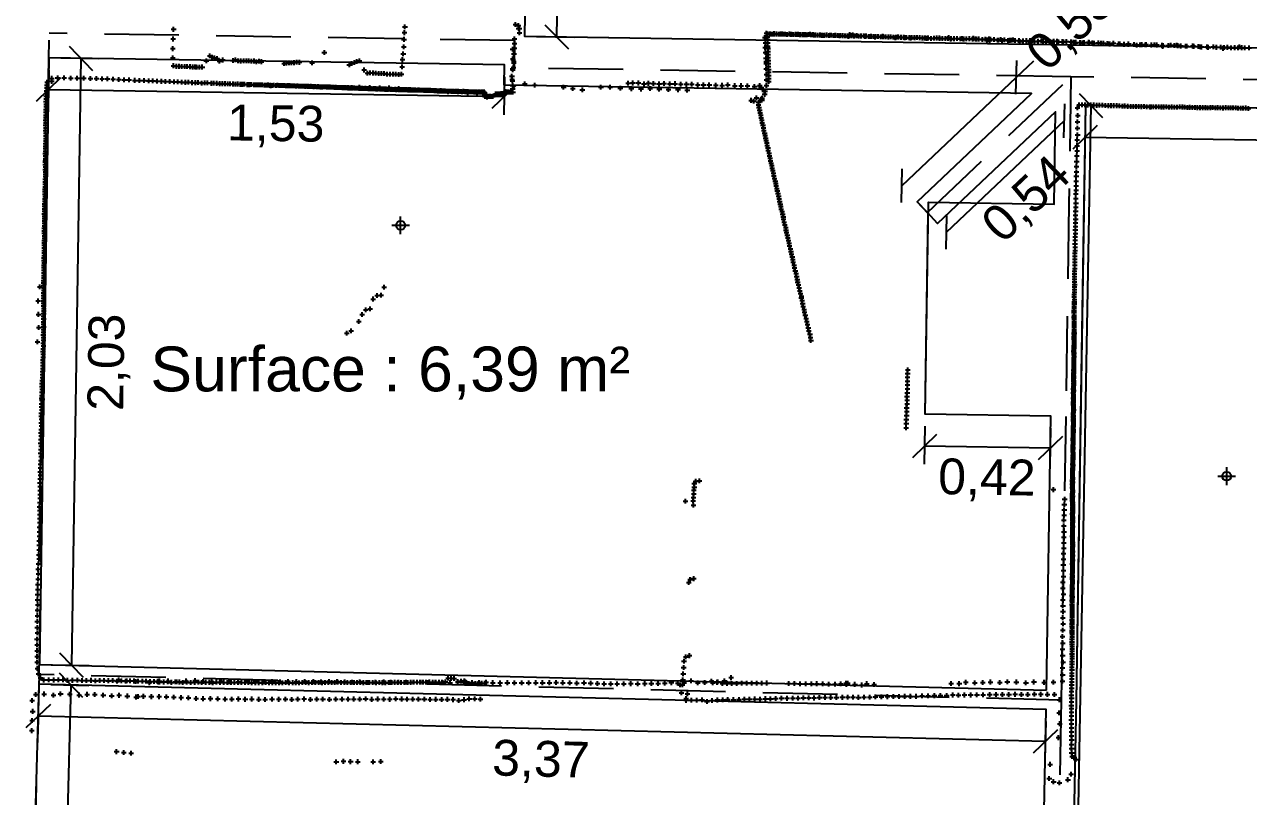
# Model space of a CAD drawing. Header units: metres. Extents: x 0.2 to 14.4, y 0 to 14.9.
# Drawn here: x 2.309 to 6.409, y 9.287 to 11.874 of the extents above; entities that cross this region are included whole.
import ezdxf
from ezdxf.enums import TextEntityAlignment as Align

# ---------------------------------------------------------------- set-up
doc = ezdxf.new("R2010")
doc.units = ezdxf.units.M
doc.header["$PDMODE"] = 2
doc.header["$PDSIZE"] = 0.008
doc.linetypes.add('DASHED', pattern=[0.375, 0.25, -0.125])
for name, color, linetype in [('A-ANNO-DIMS', 30, 'CONTINUOUS'), ('A-AREA-IDEN', 7, 'CONTINUOUS'), ('A-AREA-ONE-POLYLINE', 84, 'CONTINUOUS'), ('A-WALL-CNTR', 8, 'DASHED'), ('A-WALL-MERGED', 151, 'CONTINUOUS'), ('V-SURV-ORIG-Scan_00000_271_Salon', 15, 'CONTINUOUS'), ('V-SURV-ORIG-Scan_00000_273_Buand', 127, 'CONTINUOUS'), ('V-SURV-PTS-Scan_00000_271_Salon', 15, 'CONTINUOUS'), ('V-SURV-PTS-Scan_00000_272_Chamb', 177, 'CONTINUOUS'), ('V-SURV-PTS-Scan_00000_273_Buand', 127, 'CONTINUOUS'), ('V-SURV-PTS-Scan_00000_274_Salle', 143, 'CONTINUOUS'), ('V-SURV-PTS-Scan_00000_275_Cuisi', 55, 'CONTINUOUS'), ('V-SURV-PTS-Scan_00000_276_Entre', 55, 'CONTINUOUS')]:
    doc.layers.add(name, color=color, linetype=linetype)
doc.styles.get("Standard").update_dxf_attribs({"font": 'arial.ttf'})

msp = doc.modelspace()

# ---------------------------------------------------------------- linework, layer by layer
at = {"layer": 'A-ANNO-DIMS'}
for p, q in [((4.126119, 14.049188), (4.091544, 11.832971)), ((4.052173, 11.87359), (4.130916, 11.792352)), ((4.02441, 11.834018), (4.151537, 11.832035)), ((2.458467, 11.801725), (2.537207, 11.720484)), ((2.430702, 11.762154), (2.55783, 11.760166)), ((2.497837, 11.761104), (2.466035, 9.727692)), ((5.630056, 11.640945), (5.633136, 11.75404)), ((5.631596, 11.697492), (5.689683, 11.7525)), ((2.429656, 11.695022), (2.348419, 11.616278)), ((2.390084, 11.722784), (2.388103, 11.595657)), ((3.916633, 11.698996), (3.914652, 11.571869)), ((5.248008, 11.33424), (5.631596, 11.697492)), ((3.915587, 11.631862), (2.389038, 11.65565)), ((3.956206, 11.671234), (3.874969, 11.59249)), ((5.79269, 11.60794), (5.789611, 11.494845)), ((5.841573, 11.643595), (5.920116, 11.562163)), ((5.880844, 11.602879), (5.790341, 6.590767)), ((5.862366, 11.563206), (5.860383, 11.436079)), ((5.791151, 11.551393), (5.396385, 11.177556)), ((5.901938, 11.535443), (5.8207, 11.4567)), ((7.388227, 11.472251), (5.861319, 11.496072)), ((5.246468, 11.277692), (5.249548, 11.390788)), ((5.397925, 11.234104), (5.394846, 11.121008)), ((5.364497, 10.500768), (5.283257, 10.422027)), ((5.324926, 10.528532), (5.32294, 10.401405)), ((5.746074, 10.521955), (5.744089, 10.394828)), ((5.745026, 10.45482), (5.323877, 10.461397)), ((5.785645, 10.494191), (5.704406, 10.41545)), ((2.426666, 9.768312), (2.505405, 9.687071)), ((2.398901, 9.728742), (2.526028, 9.726753)), ((2.425709, 9.701904), (2.503459, 9.619716)), ((2.464584, 9.66081), (2.368494, 6.198397)), ((2.397467, 9.662672), (2.524561, 9.659145)), ((2.395774, 9.59565), (2.313779, 9.517697)), ((2.356472, 9.623795), (2.353261, 9.496693)), ((5.728457, 9.47143), (2.354776, 9.556673)), ((5.730153, 9.538551), (5.726942, 9.411449)), ((5.769455, 9.510407), (5.68746, 9.432453))]:
    msp.add_line(p, q, dxfattribs=at)
at = {"layer": 'A-AREA-ONE-POLYLINE'}
for points in [[(7.331404, 13.967672), (6.177693, 13.98577), (6.067093, 14.52807), (5.239493, 14.54097), (5.052993, 14.03477), (4.018989, 14.050859), (3.984415, 11.834642), (7.297268, 11.782851)], [(5.73232, 9.64413), (5.746699, 10.56195), (5.32555, 10.568527), (5.336056, 11.241263), (5.299113, 11.280274), (5.682701, 11.643526), (3.916151, 11.671191), (3.917257, 11.738992), (2.390707, 11.76278), (2.358906, 9.729367)], [(5.772487, 6.591089), (7.906393, 6.55777), (7.900593, 6.18367), (10.306993, 6.02117), (10.290184, 11.534054), (5.86299, 11.603201), (5.831785, 9.609187)], [(2.357483, 9.663782), (2.261393, 6.20137), (5.715593, 6.14747), (5.722493, 6.59187), (5.672502, 6.592852), (5.731164, 9.578538)]]:
    msp.add_lwpolyline(points, close=True, dxfattribs=at)
at = {"layer": 'A-WALL-CNTR'}
for p, q in [((2.358393, 9.69657), (2.426893, 14.07577)), ((3.986193, 14.05137), (3.951393, 11.82067)), ((3.951393, 11.82067), (2.391993, 11.84497)), ((3.949893, 11.72867), (3.951393, 11.82067)), ((5.814493, 11.69947), (3.949893, 11.72867)), ((5.333493, 11.24397), (5.814493, 11.69947)), ((5.814493, 11.69947), (5.807793, 11.27197)), ((7.391393, 11.67487), (5.814493, 11.69947)), ((5.807793, 11.27197), (5.796693, 10.56117)), ((5.796693, 10.56117), (5.781793, 9.61007)), ((2.358393, 9.69657), (2.261393, 6.20137)), ((5.781793, 9.61007), (2.358393, 9.69657)), ((5.781793, 9.61007), (5.722493, 6.59187))]:
    msp.add_line(p, q, dxfattribs=at)
at = {"layer": 'A-WALL-MERGED'}
for points in [[(7.331404, 13.967672), (6.177693, 13.98577), (6.067093, 14.52807), (5.239493, 14.54097), (5.052993, 14.03477), (4.018989, 14.050859), (3.984415, 11.834642), (5.816157, 11.805957), (7.297268, 11.782851)], [(5.73232, 9.64413), (5.746699, 10.56195), (5.32555, 10.568527), (5.33665, 11.279327), (5.757799, 11.27275), (5.762638, 11.581502), (5.367873, 11.207665), (5.333493, 11.24397), (5.299113, 11.280274), (5.682701, 11.643526), (3.916151, 11.671191), (3.917257, 11.738992), (2.390707, 11.76278), (2.358906, 9.729367)], [(5.772487, 6.591089), (7.906393, 6.55777), (7.900593, 6.18367), (10.306993, 6.02117), (10.290184, 11.534054), (9.728598, 11.542781), (9.728594, 11.542481), (7.389894, 11.579081), (7.389898, 11.579381), (5.86299, 11.603201), (5.857787, 11.271187), (5.846687, 10.560388), (5.831785, 9.609187)], [(2.357483, 9.663782), (2.261393, 6.20137), (5.715593, 6.14747), (5.722493, 6.59187), (5.672502, 6.592852), (5.731164, 9.578538)]]:
    msp.add_lwpolyline(points, close=True, dxfattribs=at)
at = {"layer": 'V-SURV-ORIG-Scan_00000_271_Salon'}
for p, q in [((6.336112, 10.330745), (6.336112, 10.390745)), ((6.306112, 10.360745), (6.366112, 10.360745))]:
    msp.add_line(p, q, dxfattribs=at)
msp.add_circle((6.336112, 10.360745), 0.015, dxfattribs=at)
msp.add_point((6.336112, 10.360745), dxfattribs=at)
at = {"layer": 'V-SURV-ORIG-Scan_00000_273_Buand'}
for p, q in [((3.539026, 11.201332), (3.599026, 11.201332)), ((3.569026, 11.171332), (3.569026, 11.231332))]:
    msp.add_line(p, q, dxfattribs=at)
msp.add_circle((3.569026, 11.201332), 0.015, dxfattribs=at)
msp.add_point((3.569026, 11.201332), dxfattribs=at)
at = {"layer": 'V-SURV-PTS-Scan_00000_271_Salon'}
for p in [(5.842046, 11.605292), (5.851942, 11.605444), (5.861663, 11.604911), (5.871317, 11.604688), (5.881127, 11.604789), (5.890883, 11.604393), (5.90067, 11.603552), (5.910211, 11.604307), (5.920479, 11.603633), (5.930337, 11.603065), (5.940073, 11.602309), (5.949351, 11.602329), (5.958579, 11.602434), (5.967634, 11.602438), (5.976994, 11.601925), (5.986574, 11.600845), (5.995426, 11.601193), (6.005467, 11.599921), (6.015019, 11.59987), (6.024211, 11.599838), (6.033196, 11.599568), (6.042009, 11.599197), (6.050943, 11.599013), (6.05976, 11.599224), (6.068948, 11.598609), (6.078175, 11.598715), (6.081188, 11.597939), (6.083474, 11.598591), (6.091019, 11.5984), (6.100008, 11.598713), (6.109059, 11.598134), (6.117598, 11.597833), (6.126019, 11.597927), (6.134648, 11.59826), (6.143578, 11.597493), (6.152171, 11.597688), (6.161086, 11.597144), (6.170004, 11.597184), (6.178774, 11.598064), (6.187673, 11.597743), (6.196039, 11.59734), (6.204488, 11.596405), (6.212945, 11.596636), (6.221605, 11.596523), (6.230022, 11.596034), (6.238338, 11.595717), (6.265058, 11.595698), (6.289896, 11.596309), (6.306699, 11.595777), (6.332801, 11.595625), (5.836261, 11.595026), (5.837072, 11.56926), (6.247409, 11.595498), (6.256327, 11.595537), (6.273236, 11.595416), (6.281521, 11.595546), (6.298497, 11.595116), (6.315081, 11.595151), (6.324082, 11.594658), (6.341699, 11.595304), (6.349878, 11.595022), (6.358026, 11.595187), (6.366341, 11.59487), (6.374739, 11.594021), (6.383196, 11.594253), (6.391496, 11.594159), (6.400449, 11.594335), (6.40905, 11.593141), (5.836153, 11.527145), (5.836319, 11.547913), (5.835251, 11.487363), (5.836765, 11.504863), (5.834061, 11.433709), (5.834851, 11.450664), (5.8352, 11.468172), (5.832903, 11.398884), (5.833709, 11.415617), (5.832306, 11.365669), (5.833048, 11.380738), (5.831663, 11.318956), (5.831813, 11.349585), (5.831924, 11.333858), (5.830511, 11.306547), (5.830966, 11.291023), (5.831131, 11.275792), (5.829849, 11.23567), (5.830129, 11.248376), (5.830859, 11.261697), (5.829135, 11.186128), (5.829559, 11.19741), (5.829783, 11.209619), (5.830246, 11.221621), (5.828251, 11.151233), (5.828573, 11.162687), (5.829255, 11.174122), (5.827613, 11.107659), (5.82798, 11.139693), (5.828181, 11.117516), (5.828378, 11.128199), (5.827087, 11.067634), (5.827452, 11.087474), (5.827472, 11.097473), (5.827569, 11.07744), (5.826433, 11.048087), (5.826503, 11.038723), (5.826558, 11.029581), (5.827423, 11.057033), (5.825952, 10.995199), (5.826084, 11.020941), (5.826413, 11.011729), (5.826519, 10.985779), (5.826827, 11.002567), (5.825322, 10.969512), (5.825334, 10.961623), (5.825562, 10.9455), (5.826014, 10.977585), (5.826027, 10.952974), (5.82463, 10.90872), (5.824735, 10.916214), (5.82525, 10.930685), (5.825292, 10.900517), (5.825317, 10.923292), (5.825609, 10.937748), (5.824678, 10.893884), (5.825, 10.859701), (5.825055, 10.886558), (5.825096, 10.866029), (5.825243, 10.879354), (5.825467, 10.872286), (5.82395, 10.840037), (5.823993, 10.838785), (5.824415, 10.821152), (5.824614, 10.827307), (5.825015, 10.833118), (5.825041, 10.846255), (5.825497, 10.852563), (5.825735, 10.840162), (5.823657, 10.779945), (5.823734, 10.785913), (5.824604, 10.797226), (5.824715, 10.791137), (5.824977, 10.808594), (5.825022, 10.802814), (5.825105, 10.814475), (5.823782, 10.768522), (5.823987, 10.746928), (5.824016, 10.741371), (5.824162, 10.752141), (5.824182, 10.735779), (5.82425, 10.757302), (5.824692, 10.773472), (5.8248, 10.762272), (5.823024, 10.700955), (5.823402, 10.715462), (5.823554, 10.705565), (5.823585, 10.69548), (5.823674, 10.71028), (5.823882, 10.720157), (5.823919, 10.725405), (5.824348, 10.730187), (5.822479, 10.653487), (5.822598, 10.658203), (5.822916, 10.685795), (5.82316, 10.662366), (5.823293, 10.690663), (5.823446, 10.680766), (5.823481, 10.671265), (5.82367, 10.666616), (5.823788, 10.675859), (5.82214, 10.639701), (5.822426, 10.622102), (5.822576, 10.626372), (5.822723, 10.613337), (5.822727, 10.630641), (5.822827, 10.634997), (5.823026, 10.643707), (5.823234, 10.617586), (5.823333, 10.648302), (5.821946, 10.57177), (5.822164, 10.604645), (5.822408, 10.600493), (5.822436, 10.609102), (5.82269, 10.59195), (5.822746, 10.575726), (5.822912, 10.579772), (5.822943, 10.596047), (5.82326, 10.587641), (5.823454, 10.583575), (5.822081, 10.559541), (5.822104, 10.567567), (5.822469, 10.551409), (5.82251, 10.547601), (5.822552, 10.543793), (5.822674, 10.563258), (5.822752, 10.535783), (5.822758, 10.531838), (5.822969, 10.539743), (5.823011, 10.555212), (5.821894, 10.49022), (5.821948, 10.4978), (5.821993, 10.501659), (5.822041, 10.493907), (5.822127, 10.520318), (5.822158, 10.512788), (5.822171, 10.524176), (5.822175, 10.505482), (5.82249, 10.527964), (5.822528, 10.51649), (5.822544, 10.509184), (5.820699, 10.450149), (5.820844, 10.460918), (5.820889, 10.464777), (5.821093, 10.457349), (5.8212, 10.486675), (5.821414, 10.482969), (5.821465, 10.4758), (5.821532, 10.468408), (5.821581, 10.453572), (5.821628, 10.47218), (5.821713, 10.479314), (5.820346, 10.422419), (5.820501, 10.446549), (5.820596, 10.411767), (5.820621, 10.415266), (5.82088, 10.408335), (5.821059, 10.443046), (5.821328, 10.430198), (5.821522, 10.435771), (5.821527, 10.429271), (5.821582, 10.439406), (5.82172, 10.432288), (5.821863, 10.41867), (5.821948, 10.425804), (5.819262, 10.369175), (5.819288, 10.365591), (5.819433, 10.37636), (5.819459, 10.372775), (5.819645, 10.38682), (5.819818, 10.379839), (5.820176, 10.401068), (5.820323, 10.404755), (5.820365, 10.393864), (5.820477, 10.39033), (5.820787, 10.383313), (5.821282, 10.397425), (5.81893, 10.344361), (5.819143, 10.347738), (5.819145, 10.333572), (5.819342, 10.337172), (5.819358, 10.329866), (5.819476, 10.358386), (5.819693, 10.326348), (5.819811, 10.361951), (5.820244, 10.340956), (5.820258, 10.354899), (5.820729, 10.351346), (5.818765, 10.29015), (5.8188, 10.29737), (5.818827, 10.322701), (5.819068, 10.301244), (5.819187, 10.286683), (5.819274, 10.315649), (5.819694, 10.319265), (5.819833, 10.305063), (5.819976, 10.294), (5.820288, 10.308816), (5.820399, 10.312365), (5.819152, 10.279463), (5.819213, 10.276015), (5.819605, 10.268466), (5.819659, 10.283129), (5.819953, 10.249976), (5.820006, 10.264639), (5.820096, 10.272356), (5.820099, 10.253662), (5.820109, 10.257384), (5.820116, 10.246356), (5.820314, 10.242873), (5.820341, 10.261121), (5.819054, 10.234581), (5.819455, 10.230754), (5.81957, 10.215609), (5.819659, 10.204049), (5.819755, 10.227099), (5.820007, 10.211919), (5.820055, 10.223444), (5.820233, 10.219601), (5.820234, 10.238878), (5.820393, 10.208315), (5.81925, 10.163629), (5.819544, 10.199917), (5.819573, 10.168), (5.819625, 10.180108), (5.819631, 10.176163), (5.819705, 10.184103), (5.819785, 10.188099), (5.819809, 10.17232), (5.819824, 10.195902), (5.820346, 10.192262), (5.819185, 10.159411), (5.819409, 10.142705), (5.819478, 10.121146), (5.819573, 10.134557), (5.819869, 10.14704), (5.819882, 10.151345), (5.819911, 10.155427), (5.819947, 10.138842), (5.820302, 10.126045), (5.820609, 10.130639), (5.819323, 10.089934), (5.819343, 10.116654), (5.819421, 10.098817), (5.819505, 10.103395), (5.819685, 10.085386), (5.819896, 10.112568), (5.819985, 10.108091), (5.820096, 10.094919), (5.820171, 10.079054), (5.818988, 10.067092), (5.819312, 10.03802), (5.819349, 10.043268), (5.81942, 10.05318), (5.819454, 10.057845), (5.819523, 10.072285), (5.81961, 10.048531), (5.819644, 10.062834), (5.819834, 10.077462), (5.818687, 10.032193), (5.818802, 10.017049), (5.818925, 10.022347), (5.819276, 10.001884), (5.819279, 10.006995), (5.819323, 10.027575), (5.819367, 10.012157), (5.818026, 9.961316), (5.818246, 9.972942), (5.818498, 9.967401), (5.818562, 9.978702), (5.818581, 9.995784), (5.818661, 9.990141), (5.818865, 9.956353), (5.819014, 9.984427), (5.817844, 9.931133), (5.817865, 9.943686), (5.818127, 9.925145), (5.818618, 9.919396), (5.818737, 9.950472), (5.818822, 9.938329), (5.81806, 9.879817), (5.81809, 9.893537), (5.818283, 9.886916), (5.818319, 9.90633), (5.818394, 9.900104), (5.818451, 9.912795), (5.817787, 9.836806), (5.817891, 9.858466), (5.817908, 9.844077), (5.817976, 9.8656), (5.818096, 9.872871), (5.818443, 9.851825), (5.817723, 9.806228), (5.817801, 9.798029), (5.817918, 9.814356), (5.818321, 9.822722), (5.818375, 9.830302), (5.817756, 9.765256), (5.818221, 9.782368), (5.818279, 9.790531), (5.818492, 9.75791), (5.818664, 9.774733), (5.817708, 9.720288), (5.817725, 9.739342), (5.817834, 9.71142), (5.818073, 9.73049), (5.818414, 9.749387), (5.81714, 9.681515), (5.817175, 9.700929), (5.817347, 9.672115), (5.817504, 9.691717), (5.816389, 9.638919), (5.816634, 9.661127), (5.816797, 9.650424), (5.815734, 9.626455), (5.815837, 9.59284), (5.816163, 9.604877), (5.816747, 9.617067), (5.816119, 9.557937), (5.816136, 9.569908), (5.81629, 9.581844), (5.815729, 9.544237), (5.816048, 9.531303), (5.816242, 9.517599), (5.816024, 9.504), (5.816238, 9.490656), (5.816952, 9.477839), (5.81617, 9.46205), (5.816759, 9.448462), (5.816862, 9.434124), (5.818935, 9.421761), (5.825562, 9.418009), (5.831195, 9.411812), (5.815214, 9.361967)]:
    msp.add_point(p, dxfattribs=at)
at = {"layer": 'V-SURV-PTS-Scan_00000_272_Chamb'}
for p in [(3.947125, 11.7301), (3.394648, 11.661052), (3.431632, 11.664282), (3.465829, 11.663154), (3.499564, 11.661472), (3.53102, 11.661519), (3.563274, 11.659197), (3.596166, 11.656122), (3.629212, 11.654656), (3.66149, 11.652964), (3.694705, 11.650922), (3.728236, 11.648868), (3.761288, 11.648446), (3.79448, 11.645772), (3.825477, 11.644539), (3.888667, 11.64013), (3.920459, 11.649343), (3.985394, 11.675249), (4.018635, 11.671338), (4.115005, 11.66394), (4.146146, 11.659727), (4.177643, 11.655723), (4.24014, 11.664346), (4.270513, 11.66418), (4.304928, 11.661239), (4.341947, 11.659374), (4.37418, 11.658191), (4.404611, 11.659605), (4.435405, 11.658), (4.466487, 11.656479), (4.498111, 11.655951), (4.52921, 11.654018), (3.858426, 11.630956), (2.346784, 9.629397), (2.374839, 9.630741), (2.430138, 9.63121), (2.460955, 9.630237), (2.518652, 9.629638), (2.544904, 9.629307), (4.50561, 9.661371), (4.509499, 9.634584), (4.513121, 9.661696), (5.418757, 9.627594), (5.458153, 9.627571), (5.478537, 9.627709), (5.499564, 9.62814), (5.520196, 9.628142), (5.542099, 9.629141), (5.563323, 9.6289), (5.585163, 9.629047), (5.606743, 9.629014), (5.62763, 9.629925), (5.648267, 9.629199), (5.669955, 9.62951), (5.692393, 9.630459), (5.71373, 9.629833), (5.736162, 9.629738), (5.759503, 9.629387), (2.334918, 9.608726), (2.40646, 9.626668), (2.491991, 9.627452), (2.572927, 9.627202), (2.601034, 9.62481), (2.626188, 9.626449), (2.653567, 9.624052), (2.683631, 9.62067), (2.689757, 9.622882), (2.707612, 9.623112), (2.733898, 9.621957), (2.759942, 9.621982), (2.784535, 9.621269), (2.809048, 9.620116), (2.834182, 9.618624), (2.858583, 9.617854), (2.884038, 9.615623), (2.907723, 9.615164), (2.932378, 9.615303), (2.956599, 9.614794), (2.981553, 9.613561), (3.0039, 9.613754), (3.025628, 9.614285), (3.048685, 9.613122), (3.07052, 9.613997), (3.093645, 9.612959), (3.115474, 9.61279), (3.138257, 9.613631), (3.160925, 9.613083), (3.183189, 9.613564), (3.204802, 9.612707), (3.224865, 9.613584), (3.245644, 9.61415), (3.26733, 9.61269), (3.287912, 9.613928), (3.308837, 9.613286), (3.331014, 9.612282), (3.351665, 9.613644), (3.372749, 9.613883), (3.393177, 9.613512), (3.41228, 9.614108), (3.432449, 9.613558), (3.451908, 9.614362), (3.47277, 9.612869), (3.492116, 9.614057), (3.512697, 9.613523), (3.532838, 9.613068), (3.55254, 9.614465), (3.572489, 9.613954), (3.591213, 9.61371), (3.610073, 9.613714), (3.629294, 9.613198), (3.648453, 9.613602), (3.667679, 9.612358), (3.686878, 9.612982), (3.706482, 9.612579), (3.725738, 9.613011), (3.745195, 9.612044), (3.763923, 9.609299), (3.781419, 9.611822), (3.79908, 9.614496), (3.817579, 9.615019), (3.836873, 9.6139), (4.525739, 9.609748), (4.543798, 9.610351), (4.561682, 9.610485), (4.578652, 9.611603), (4.595407, 9.605988), (4.612944, 9.60873), (4.630773, 9.610828), (4.648105, 9.611426), (4.665188, 9.61216), (4.683968, 9.611723), (4.702479, 9.612563), (4.720826, 9.61325), (4.737818, 9.613227), (4.755285, 9.614073), (4.772858, 9.613491), (4.790896, 9.615234), (4.808441, 9.614748), (4.826128, 9.615555), (4.84535, 9.616811), (4.864102, 9.616471), (4.882918, 9.616982), (4.900418, 9.617004), (4.918184, 9.618251), (4.936124, 9.618193), (4.954041, 9.617504), (4.972632, 9.618783), (4.990815, 9.619318), (5.010007, 9.618898), (5.028992, 9.618834), (5.048586, 9.619887), (5.066866, 9.62045), (5.084874, 9.620517), (5.103163, 9.619624), (5.121922, 9.620327), (5.141002, 9.620291), (5.159868, 9.621339), (5.179857, 9.621048), (5.1997, 9.621965), (5.219711, 9.622307), (5.2386, 9.622215), (5.257426, 9.623042), (5.276631, 9.622938), (5.295903, 9.622959), (5.316181, 9.624524), (5.335916, 9.625097), (5.356752, 9.625471), (5.377435, 9.62601), (5.398231, 9.626164), (5.437814, 9.626926), (5.776201, 9.611876), (2.336412, 9.572692), (5.775333, 9.567543), (2.333441, 9.508152), (2.334423, 9.541786), (5.777074, 9.531373), (5.772829, 9.484696), (5.74511, 9.395085), (5.741926, 9.347989), (5.804331, 9.343767), (5.756367, 9.337111), (5.775952, 9.333576)]:
    msp.add_point(p, dxfattribs=at)
at = {"layer": 'V-SURV-PTS-Scan_00000_273_Buand'}
for p in [(4.7973, 11.833224), (4.798458, 11.80133), (4.798901, 11.812932), (4.799199, 11.8235), (4.798434, 11.79819), (4.799829, 11.773313), (4.800048, 11.76333), (4.800121, 11.793795), (4.800264, 11.784307), (4.801017, 11.743852), (4.80108, 11.753979), (4.801502, 11.734112), (4.801638, 11.724016), (2.384856, 11.680833), (2.400268, 11.68391), (2.400756, 11.6939), (2.420288, 11.695181), (2.441895, 11.695466), (2.464559, 11.694801), (2.485976, 11.694349), (2.507645, 11.694239), (2.529829, 11.693399), (2.550228, 11.692992), (2.569471, 11.692206), (2.587208, 11.691998), (2.606185, 11.690968), (2.624849, 11.689992), (2.643233, 11.688871), (2.659245, 11.688701), (2.67851, 11.687109), (2.694027, 11.686863), (2.709758, 11.686548), (2.725495, 11.685527), (2.739302, 11.68522), (2.753565, 11.684579), (2.767729, 11.683923), (2.781779, 11.68335), (2.795654, 11.683257), (2.809864, 11.682304), (2.822112, 11.682264), (2.835941, 11.681151), (2.847999, 11.680374), (2.857936, 11.680889), (2.870808, 11.679427), (2.881558, 11.679258), (2.890971, 11.679895), (2.903492, 11.678076), (2.913232, 11.678561), (2.922576, 11.678985), (4.801908, 11.703822), (4.802024, 11.714261), (4.802178, 11.683629), (4.802324, 11.69387), (2.382622, 11.643359), (2.38308, 11.652231), (2.38353, 11.661811), (2.383653, 11.671543), (2.934983, 11.677249), (2.943764, 11.677385), (2.952903, 11.67717), (2.96341, 11.675952), (2.971895, 11.676042), (2.980821, 11.675896), (2.990035, 11.675187), (2.997935, 11.675794), (3.007605, 11.674751), (3.01625, 11.674461), (3.023685, 11.674794), (3.032223, 11.67388), (3.039606, 11.673902), (3.046289, 11.674524), (3.055754, 11.672842), (3.063053, 11.67275), (3.069736, 11.673372), (3.077863, 11.672496), (3.084949, 11.672472), (3.091936, 11.672433), (3.099014, 11.671801), (3.105263, 11.671952), (3.112456, 11.671236), (3.119161, 11.671052), (3.12497, 11.671439), (3.131987, 11.669887), (3.133135, 11.670974), (3.133789, 11.669354), (3.138929, 11.670144), (3.144722, 11.67063), (3.151504, 11.669952), (3.156431, 11.67081), (3.162832, 11.669973), (3.168861, 11.669584), (3.174518, 11.669644), (3.18009, 11.66959), (3.185937, 11.669072), (3.191578, 11.66923), (3.197235, 11.66929), (3.203066, 11.668871), (3.208114, 11.668939), (3.213649, 11.668474), (3.219085, 11.667994), (3.22386, 11.668525), (3.229212, 11.667931), (3.234177, 11.667885), (3.239324, 11.667968), (3.24476, 11.667488), (3.250067, 11.66719), (3.254476, 11.667463), (3.25916, 11.667273), (3.264444, 11.666466), (3.268724, 11.666921), (3.273521, 11.666647), (3.27838, 11.665977), (3.282858, 11.666463), (3.288043, 11.665641), (3.292338, 11.665997), (3.297098, 11.665312), (3.301629, 11.664794), (3.305742, 11.665022), (3.309711, 11.66553), (3.314113, 11.665195), (3.318256, 11.665225), (3.322985, 11.664737), (3.327129, 11.664767), (3.331485, 11.664728), (3.335819, 11.66418), (3.339666, 11.664164), (3.343726, 11.66408), (3.34809, 11.663334), (3.351891, 11.663615), (3.355867, 11.663417), (3.360057, 11.66315), (3.363987, 11.663248), (3.367933, 11.663247), (3.371925, 11.66295), (3.37562, 11.662607), (3.379482, 11.662493), (3.382827, 11.663108), (3.386993, 11.662332), (3.390468, 11.662764), (3.394315, 11.662749), (3.398686, 11.661296), (3.402275, 11.661645), (3.40559, 11.662458), (3.409376, 11.661522), (3.412782, 11.661742), (3.416523, 11.661103), (3.420316, 11.660775), (3.423753, 11.660797), (3.427273, 11.660933), (3.431112, 11.660309), (3.434617, 11.660544), (3.438054, 11.660567), (3.441361, 11.660771), (3.444919, 11.660003), (3.448242, 11.660109), (3.451534, 11.660412), (3.455191, 11.659659), (3.45827, 11.660031), (3.46214, 11.659209), (3.465561, 11.65933), (3.468997, 11.659353), (3.472198, 11.658934), (3.475422, 11.659025), (3.478744, 11.65913), (3.481953, 11.65932), (3.485222, 11.659114), (3.488582, 11.658315), (3.492049, 11.65814), (3.49525, 11.659036), (3.498793, 11.658367), (3.502039, 11.657651), (3.504928, 11.658601), (3.508304, 11.657704), (3.511368, 11.658174), (3.514607, 11.658166), (3.51821, 11.657101), (3.518948, 11.658226), (3.523091, 11.656941), (3.526315, 11.657032), (3.529478, 11.657518), (3.532504, 11.657578), (3.535742, 11.656254), (3.538776, 11.656923), (3.541992, 11.656405), (3.545101, 11.65658), (3.548257, 11.656458), (3.551473, 11.657255), (3.554795, 11.656046), (3.558003, 11.656235), (3.560946, 11.656182), (3.564032, 11.655847), (3.567112, 11.656219), (3.570267, 11.656096), (3.573369, 11.655663), (3.57638, 11.655822), (3.579618, 11.655814), (3.582941, 11.655919), (3.586149, 11.656109), (3.589107, 11.655956), (3.592171, 11.655112), (3.595242, 11.654876), (3.598382, 11.654852), (3.601454, 11.655932), (3.604479, 11.654677), (3.607787, 11.654881), (3.610987, 11.654463), (3.614234, 11.655063), (3.61729, 11.654925), (3.620324, 11.654278), (3.623365, 11.65424), (3.626475, 11.654414), (3.629668, 11.654703), (3.632701, 11.654056), (3.635993, 11.654359), (3.639217, 11.65445), (3.642585, 11.654259), (3.645656, 11.654023), (3.648644, 11.653673), (3.651731, 11.653338), (3.654924, 11.653626), (3.658171, 11.654226), (3.661311, 11.654203), (3.664656, 11.653503), (3.66788, 11.653594), (3.671179, 11.65319), (3.674266, 11.652855), (3.677406, 11.652832), (3.680546, 11.652808), (3.6838, 11.652701), (3.687107, 11.652906), (3.690102, 11.651849), (3.693592, 11.652183), (3.696892, 11.651779), (3.700275, 11.65149), (3.703841, 11.652645), (3.706585, 11.651245), (3.710075, 11.651579), (3.713245, 11.651358), (3.716819, 11.651806), (3.719966, 11.651076), (3.723365, 11.650688), (3.726923, 11.651234), (3.730253, 11.650633), (3.733705, 11.650557), (3.737111, 11.650776), (3.740327, 11.650259), (3.743626, 11.649855), (3.747298, 11.650319), (3.750598, 11.649915), (3.754468, 11.650409), (3.758117, 11.650362), (3.76182, 11.650628), (3.765332, 11.650156), (3.768716, 11.649866), (3.772251, 11.649904), (3.775376, 11.648664), (3.779687, 11.650237), (3.782948, 11.649423), (3.786514, 11.649263), (3.79046, 11.649262), (3.794474, 11.649474), (3.797948, 11.648592), (3.801834, 11.648986), (3.805582, 11.648955), (3.809261, 11.648711), (3.812956, 11.648369), (3.81672, 11.648239), (3.820962, 11.648284), (3.822262, 11.648382), (3.824528, 11.648123), (3.828025, 11.64775), (3.832519, 11.648137), (3.836061, 11.647468), (3.840311, 11.648121), (3.844858, 11.648819), (3.848431, 11.647952), (3.850467, 11.637338), (3.851145, 11.645435), (3.887661, 11.641536), (3.892519, 11.642182), (3.897035, 11.641763), (3.901871, 11.641899), (3.907208, 11.642719), (3.911777, 11.642612), (3.920332, 11.648175), (3.925517, 11.648669), (3.930033, 11.64825), (3.934663, 11.647747), (3.939643, 11.647602), (3.94533, 11.647464), (4.775747, 11.66338), (4.783927, 11.657555), (4.788478, 11.640447), (4.78997, 11.65049), (2.381165, 11.616628), (2.381526, 11.634692), (2.38155, 11.598981), (2.381954, 11.607542), (2.382163, 11.625279), (3.852489, 11.633399), (3.85648, 11.633102), (3.861088, 11.633406), (3.864912, 11.63288), (3.869375, 11.633465), (3.87313, 11.632727), (3.877875, 11.633456), (4.768081, 11.604634), (4.768432, 11.614198), (4.769448, 11.595738), (4.780014, 11.627714), (2.380414, 11.580696), (2.380449, 11.562693), (2.380499, 11.590018), (2.381097, 11.570988), (4.771606, 11.586964), (4.773535, 11.578357), (4.77529, 11.57023), (4.77668, 11.561843), (2.379788, 11.519592), (2.379847, 11.554102), (2.380118, 11.536539), (2.380537, 11.545001), (2.380861, 11.52775), (4.779157, 11.553624), (4.780395, 11.544911), (4.782956, 11.536806), (4.784308, 11.528009), (4.785857, 11.519243), (2.379742, 11.475777), (2.38039, 11.484072), (2.380468, 11.492785), (2.380614, 11.50171), (2.380661, 11.510621), (4.788281, 11.510712), (4.78983, 11.501946), (4.791783, 11.493848), (4.793637, 11.485736), (4.795338, 11.477296), (2.378893, 11.442462), (2.379211, 11.433809), (2.379527, 11.458747), (2.379799, 11.450391), (2.379961, 11.46711), (4.79704, 11.468857), (4.799502, 11.460737), (4.800382, 11.452373), (4.803445, 11.443637), (4.804911, 11.434757), (2.378462, 11.413662), (2.378835, 11.415844), (2.379001, 11.40555), (2.379019, 11.42518), (2.379193, 11.418125), (2.379372, 11.397209), (4.807152, 11.426097), (4.808002, 11.417931), (4.810183, 11.409666), (4.812166, 11.401371), (4.813472, 11.392871), (2.378604, 11.356116), (2.378724, 11.388915), (2.37908, 11.380673), (2.379138, 11.364494), (2.379634, 11.372462), (4.815455, 11.384576), (4.817734, 11.376327), (4.819215, 11.367347), (4.821586, 11.358505), (4.824238, 11.349807), (2.377434, 11.314354), (2.377588, 11.322572), (2.378176, 11.339154), (2.378694, 11.347631), (2.378874, 11.330662), (4.825711, 11.341535), (4.826972, 11.333331), (4.829267, 11.324983), (4.830983, 11.316444), (2.376424, 11.273526), (2.377179, 11.290336), (2.377451, 11.281981), (2.377478, 11.306165), (2.377903, 11.298137), (4.833096, 11.307967), (4.835291, 11.299603), (4.837084, 11.290571), (4.838649, 11.281705), (4.840936, 11.272749), (2.375544, 11.240409), (2.376186, 11.265194), (2.376261, 11.256808), (2.37628, 11.232327), (2.376602, 11.248665), (4.842539, 11.264294), (4.844027, 11.255923), (4.847143, 11.247499), (4.848875, 11.238862), (4.850934, 11.230072), (2.375284, 11.191401), (2.37621, 11.224222), (2.376222, 11.20834), (2.376312, 11.199855), (2.376703, 11.216406), (4.851746, 11.221496), (4.854078, 11.212243), (4.855757, 11.203294), (4.859291, 11.194125), (2.375205, 11.174796), (2.375473, 11.182931), (2.375521, 11.15036), (2.375689, 11.15848), (2.375759, 11.166585), (4.860019, 11.185434), (4.861622, 11.17698), (4.86419, 11.168168), (4.86615, 11.159363), (4.86824, 11.150376), (2.374545, 11.134326), (2.374832, 11.125872), (2.374943, 11.108689), (2.375416, 11.117463), (2.375519, 11.142469), (4.870823, 11.141465), (4.871954, 11.132129), (4.874713, 11.122739), (4.876551, 11.11341), (4.878442, 11.104392), (2.37389, 11.083942), (2.374244, 11.067809), (2.374439, 11.092221), (2.374676, 11.100554), (2.374824, 11.07589), (4.880897, 11.095664), (4.8831, 11.086593), (4.883889, 11.077508), (4.887484, 11.067943), (2.37363, 11.033619), (2.37369, 11.025332), (2.373779, 11.059643), (2.373801, 11.050946), (2.374187, 11.042506), (4.888174, 11.058842), (4.890978, 11.049155), (4.893569, 11.039537), (4.895567, 11.029828), (2.373231, 11.008567), (2.37327, 11.01687), (2.373404, 11.000197), (2.373448, 10.992008), (2.373789, 10.983866), (4.897648, 11.020233), (4.899045, 11.01114), (4.901705, 11.001735), (4.904197, 10.992101), (4.906195, 10.982392), (2.372773, 10.956898), (2.372839, 10.940012), (2.372936, 10.974932), (2.372947, 10.948528), (2.373383, 10.966098), (4.90839, 10.972713), (4.911399, 10.958404), (4.911643, 10.962084), (4.911947, 10.964053), (4.914279, 10.949539), (2.372647, 10.931383), (2.373198, 10.906073), (2.373435, 10.914406), (2.373923, 10.923081), (4.915531, 10.939412), (4.917659, 10.92952), (4.920675, 10.919765), (4.921654, 10.910102), (4.924534, 10.899921), (2.372409, 10.869732), (2.372517, 10.878247), (2.372588, 10.896874), (2.373066, 10.887842), (2.37332, 10.861171), (4.927573, 10.88936), (4.929845, 10.879187), (4.93198, 10.868588), (4.934639, 10.857868), (2.372289, 10.834302), (2.372351, 10.843114), (2.372596, 10.852055), (2.372705, 10.825665), (4.936165, 10.847277), (4.940101, 10.836145), (4.941962, 10.82601), (2.371055, 10.778467), (2.371452, 10.787735), (2.371775, 10.806704), (2.372324, 10.816299), (2.372678, 10.797535), (4.943542, 10.815731), (2.370138, 10.7502), (2.370585, 10.741365), (2.37128, 10.759886), (2.371464, 10.769222), (2.369219, 10.71141), (2.369324, 10.701511), (2.37018, 10.731489), (2.37027, 10.721689), (5.267245, 10.704811), (5.267848, 10.717348), (2.367395, 10.671268), (2.367667, 10.661597), (2.368066, 10.681387), (2.369003, 10.691749), (5.266644, 10.653423), (5.26676, 10.666493), (5.266975, 10.679577), (5.267023, 10.692434), (2.365714, 10.621636), (2.36697, 10.631239), (2.367633, 10.642065), (2.367758, 10.615577), (2.367992, 10.652237), (2.368641, 10.619051), (5.265142, 10.628304), (5.265801, 10.615455), (5.266216, 10.640407), (2.365515, 10.572233), (2.365732, 10.593209), (2.366045, 10.603678), (2.366939, 10.583379), (5.264017, 10.590191), (5.264312, 10.577084), (5.265639, 10.602682), (2.364514, 10.539906), (2.365134, 10.561551), (2.366295, 10.552017), (2.366405, 10.529573), (5.262784, 10.536986), (5.262992, 10.550778), (5.263922, 10.564478), (2.364265, 10.505974), (2.36535, 10.495619), (2.365362, 10.517272), (5.262463, 10.523278), (2.363324, 10.471936), (2.364162, 10.483599), (2.364331, 10.450238), (2.364805, 10.461642), (2.363219, 10.437724), (2.363588, 10.4136), (2.364822, 10.426638), (2.361795, 10.37589), (2.362914, 10.389012), (2.363, 10.400964), (2.360998, 10.33894), (2.361862, 10.32673), (2.361882, 10.351621), (2.362751, 10.364402), (4.552772, 10.336012), (4.557784, 10.343561), (4.569819, 10.344904), (2.361143, 10.299808), (2.361594, 10.313333), (2.361734, 10.286746), (4.550324, 10.289399), (4.551132, 10.301259), (4.551141, 10.313705), (4.552899, 10.323992), (5.755731, 10.315591), (2.359448, 10.258168), (2.361002, 10.273076), (2.361005, 10.246064), (4.523331, 10.276752), (4.548619, 10.278109), (4.550213, 10.263785), (5.792084, 10.248231), (5.792376, 10.266082), (5.793367, 10.283333), (2.360415, 10.218959), (2.360417, 10.232112), (2.360602, 10.205229), (5.790443, 10.213478), (5.79186, 10.230592), (2.359213, 10.174764), (2.359284, 10.189445), (5.790805, 10.194007), (5.791022, 10.174818), (2.358516, 10.144406), (2.358772, 10.129573), (2.359583, 10.159847), (5.790359, 10.11988), (5.790388, 10.155902), (5.790651, 10.137731), (2.356691, 10.097687), (2.357867, 10.084108), (2.357933, 10.113964), (5.789676, 10.082846), (5.789733, 10.101572), (2.354912, 10.049356), (2.356488, 10.067405), (5.789027, 10.064029), (5.789427, 10.044969), (2.353337, 9.997717), (2.354579, 10.01531), (2.356148, 10.034066), (4.534104, 10.00453), (4.53869, 10.014847), (4.550741, 10.017407), (5.787352, 10.005799), (5.789628, 10.024563), (2.353186, 9.963801), (2.353569, 9.981059), (5.78747, 9.985279), (5.789055, 9.965086), (2.352834, 9.946345), (2.353416, 9.930044), (5.78741, 9.946824), (5.78765, 9.926828), (2.352175, 9.873601), (2.352676, 9.91182), (2.352999, 9.893254), (5.787271, 9.886503), (5.787791, 9.906817), (2.352156, 9.85397), (2.352351, 9.835587), (5.787134, 9.844596), (5.787997, 9.865975), (2.351085, 9.814854), (2.35112, 9.795535), (5.78618, 9.82381), (5.787096, 9.801389), (2.35125, 9.756502), (2.351284, 9.776034), (4.524885, 9.755743), (4.536868, 9.759406), (5.786165, 9.781112), (5.786626, 9.760341), (2.351764, 9.737358), (2.352703, 9.716761), (4.517162, 9.719753), (4.518313, 9.740569), (5.785744, 9.718016), (5.788363, 9.737844), (2.356144, 9.698978), (2.362703, 9.684607), (2.373962, 9.677839), (2.390757, 9.678497), (2.406829, 9.677932), (2.423092, 9.678104), (2.439058, 9.678231), (2.453161, 9.676654), (2.469636, 9.676758), (2.486096, 9.67696), (2.5021, 9.676182), (2.51723, 9.676484), (2.532192, 9.676557), (2.546645, 9.675338), (2.561744, 9.675838), (2.576213, 9.675835), (2.590133, 9.675445), (2.605347, 9.675861), (2.619252, 9.674254), (2.634352, 9.674753), (2.6485, 9.674196), (2.662695, 9.674657), (2.676783, 9.674495), (2.690073, 9.673603), (2.703773, 9.673989), (2.71666, 9.673743), (2.730216, 9.673095), (2.74384, 9.672659), (2.755472, 9.673334), (2.757654, 9.67033), (2.761683, 9.670444), (2.776243, 9.671163), (2.789503, 9.671785), (2.801728, 9.66992), (2.81536, 9.671408), (2.827935, 9.671215), (2.839423, 9.669541), (2.8531, 9.670732), (2.865827, 9.669551), (2.879414, 9.67002), (2.891632, 9.670178), (2.903439, 9.669058), (2.916326, 9.670128), (2.928475, 9.670073), (2.939735, 9.668566), (2.952272, 9.670594), (2.964429, 9.669831), (2.976776, 9.669806), (2.989138, 9.669682), (3.001067, 9.669087), (3.012943, 9.669496), (3.024864, 9.669608), (3.036405, 9.66956), (3.047901, 9.669809), (3.058978, 9.669488), (3.070542, 9.668635), (3.082532, 9.668959), (3.09427, 9.668942), (3.117391, 9.669258), (3.151071, 9.668666), (3.161845, 9.669007), (3.172823, 9.66867), (3.184486, 9.669147), (3.195708, 9.668545), (3.207401, 9.668824), (3.21825, 9.66867), (3.229381, 9.668661), (3.240321, 9.669229), (3.251193, 9.669585), (3.261526, 9.668845), (3.272284, 9.669284), (3.283528, 9.669191), (3.294575, 9.669068), (3.316608, 9.669216), (3.327412, 9.669359), (3.338033, 9.669372), (3.348723, 9.669598), (3.35904, 9.670273), (3.369403, 9.669336), (3.380503, 9.669525), (3.39139, 9.669781), (3.402513, 9.669163), (3.41299, 9.669458), (3.423543, 9.669259), (3.43405, 9.669356), (3.444466, 9.66873), (3.454615, 9.669177), (3.46491, 9.669343), (3.475828, 9.669402), (3.497944, 9.669664), (3.508208, 9.668712), (3.518548, 9.668581), (3.529116, 9.669598), (3.539524, 9.66968), (3.549803, 9.669944), (3.559839, 9.669159), (3.570696, 9.669614), (3.581674, 9.669277), (3.592805, 9.669268), (3.60294, 9.669813), (3.613287, 9.670291), (3.623825, 9.67019), (3.634271, 9.670683), (3.644482, 9.670734), (3.654639, 9.670474), (3.665397, 9.670913), (3.676338, 9.670166), (3.68724, 9.670324), (3.697884, 9.670847), (3.708407, 9.670845), (3.719081, 9.67117), (3.72807, 9.683781), (3.73844, 9.683453), (3.748613, 9.683094), (3.76073, 9.672714), (3.771625, 9.673579), (3.781052, 9.670171), (3.78341, 9.67458), (3.786739, 9.671348), (4.514813, 9.678416), (4.515873, 9.698511), (4.614736, 9.668782), (4.629204, 9.670095), (5.462067, 9.670097), (5.518929, 9.669426), (5.544794, 9.670973), (5.575798, 9.669363), (5.601428, 9.671784), (5.631588, 9.671057), (5.663733, 9.668611), (5.690564, 9.671115), (5.724632, 9.669976), (5.756062, 9.670861), (5.7862, 9.67357), (5.786508, 9.695268), (3.105804, 9.668286), (3.128658, 9.668359), (3.139804, 9.66825), (3.305896, 9.66848), (3.486798, 9.668457), (3.797914, 9.665781), (3.808483, 9.666798), (3.819393, 9.666249), (3.830128, 9.666179), (3.840513, 9.667066), (3.851066, 9.666867), (4.529958, 9.631877), (4.647245, 9.666594), (4.662633, 9.666531), (4.678333, 9.666414), (4.695364, 9.666198), (4.711718, 9.667093), (4.729181, 9.667348), (4.745444, 9.66752), (4.762421, 9.666993), (4.779375, 9.667271), (4.796102, 9.667717), (4.869256, 9.665705), (4.888674, 9.665755), (4.906951, 9.665326), (4.926163, 9.664737), (4.944798, 9.665274), (4.963592, 9.66543), (4.982957, 9.665168), (5.002937, 9.664192), (5.024088, 9.663496), (5.043491, 9.664961), (5.061373, 9.667101), (5.06211, 9.662965), (5.066505, 9.667283), (5.090818, 9.663128), (5.114022, 9.660927), (5.130931, 9.665447), (5.155557, 9.662554), (5.413461, 9.665764), (5.440406, 9.665554), (5.492212, 9.668153), (4.525233, 9.615874)]:
    msp.add_point(p, dxfattribs=at)
at = {"layer": 'V-SURV-PTS-Scan_00000_274_Salle'}
for p in [(2.808546, 11.858142), (3.581882, 11.847057), (3.583592, 11.866128), (4.794264, 11.844698), (4.820309, 11.843439), (4.84683, 11.842598), (4.871515, 11.842501), (2.807059, 11.825703), (3.580352, 11.82448), (4.789404, 11.831026), (4.791009, 11.813358), (4.899841, 11.840469), (4.925511, 11.840355), (4.954089, 11.838755), (4.981055, 11.837885), (5.007608, 11.838252), (5.039965, 11.836187), (5.06946, 11.834215), (5.074152, 11.840324), (5.084233, 11.839591), (5.12452, 11.834689), (5.158439, 11.832524), (5.184755, 11.835505), (5.227125, 11.82953), (5.258183, 11.830281), (5.291323, 11.829959), (5.331073, 11.82787), (5.365627, 11.82934), (5.405842, 11.83103), (5.450037, 11.827672), (5.487659, 11.828049), (5.542928, 11.820578), (5.583752, 11.820572), (5.620556, 11.822884), (5.678072, 11.815493), (5.721634, 11.81697), (5.767991, 11.818), (5.829892, 11.813333), (5.874439, 11.814792), (5.936511, 11.809979), (5.993111, 11.808607), (6.051705, 11.806884), (6.121743, 11.801204), (6.16961, 11.804826), (6.242177, 11.800867), (2.80622, 11.762706), (2.806255, 11.793445), (2.930273, 11.769218), (2.938078, 11.765135), (2.945863, 11.762129), (2.954626, 11.760405), (3.313434, 11.780704), (3.577878, 11.775882), (3.579441, 11.799667), (4.790629, 11.797563), (4.790846, 11.78061), (4.793012, 11.761875), (6.32458, 11.794443), (6.378916, 11.799714), (2.808032, 11.73633), (2.817804, 11.734273), (2.82752, 11.734145), (2.836591, 11.733746), (2.845571, 11.733307), (2.854448, 11.733368), (2.863689, 11.732823), (2.872994, 11.731871), (2.880837, 11.73258), (2.883249, 11.731754), (2.885873, 11.731452), (2.895614, 11.73101), (2.904718, 11.731818), (2.918135, 11.752471), (2.962331, 11.751936), (2.973313, 11.755493), (3.007629, 11.75393), (3.016382, 11.755567), (3.024273, 11.752823), (3.034117, 11.751881), (3.04339, 11.752544), (3.052543, 11.752721), (3.060945, 11.752364), (3.069343, 11.751246), (3.078001, 11.752083), (3.08626, 11.749494), (3.094819, 11.751592), (3.102937, 11.749595), (3.178752, 11.74386), (3.1864, 11.74503), (3.195135, 11.745682), (3.203895, 11.74602), (3.2128, 11.746527), (3.22116, 11.748323), (3.22981, 11.747637), (3.272436, 11.745678), (3.397147, 11.739332), (3.405165, 11.743481), (3.413915, 11.74718), (3.422191, 11.750461), (3.430948, 11.75286), (3.446498, 11.721977), (3.573893, 11.732399), (3.575208, 11.756514), (4.793813, 11.74354), (4.793949, 11.72601), (3.458421, 11.711492), (3.467327, 11.711999), (3.476727, 11.711847), (3.486008, 11.71121), (3.495444, 11.710205), (3.504374, 11.710397), (3.513654, 11.70976), (3.52394, 11.708028), (3.53367, 11.708124), (3.543649, 11.70789), (3.553127, 11.707554), (3.562971, 11.706612), (3.571947, 11.708235), (4.331413, 11.677825), (4.347133, 11.67839), (4.36528, 11.678352), (4.794447, 11.688874), (4.795048, 11.706715), (4.384255, 11.675842), (4.399178, 11.677264), (4.415773, 11.676788), (4.434518, 11.675591), (4.451567, 11.676609), (4.471049, 11.675725), (4.488133, 11.675889), (4.507271, 11.674533), (4.526359, 11.673808), (4.544389, 11.674046), (4.564536, 11.672357), (4.583547, 11.671816), (4.602891, 11.672285), (4.624537, 11.670903), (4.645963, 11.670297), (4.66467, 11.672016), (4.6882, 11.66926), (4.709524, 11.669154), (4.731188, 11.668757), (4.754891, 11.666617), (4.771952, 11.66992), (4.794289, 11.670242), (3.514082, 10.993945), (3.477184, 10.954355), (3.490454, 10.966369), (3.504116, 10.967693), (3.440318, 10.902619), (3.452646, 10.918144), (3.467238, 10.921381), (3.429277, 10.87917), (3.388993, 10.839886), (3.403568, 10.847784), (2.617734, 9.437771), (2.64188, 9.434841), (2.666529, 9.432775), (3.353586, 9.403894), (3.377925, 9.405388), (3.401554, 9.404194), (3.425793, 9.404125), (3.476896, 9.403687), (3.502992, 9.404621)]:
    msp.add_point(p, dxfattribs=at)
at = {"layer": 'V-SURV-PTS-Scan_00000_275_Cuisi'}
for p in [(3.954309, 11.874226), (3.963313, 11.870736), (3.966841, 11.84624), (3.967224, 11.86114), (4.799546, 11.842404), (4.806646, 11.842612), (4.813647, 11.842021), (4.820446, 11.842328), (4.827846, 11.842537), (4.835346, 11.842046), (4.842946, 11.842354), (4.856946, 11.842171), (4.871347, 11.841687), (3.950383, 11.810421), (4.849947, 11.841563), (4.864248, 11.840879), (4.878347, 11.841595), (4.885448, 11.840504), (4.892747, 11.841212), (4.900147, 11.841321), (4.907749, 11.84033), (4.915149, 11.840138), (4.922349, 11.840346), (4.929749, 11.839955), (4.936848, 11.840463), (4.944149, 11.839572), (4.951049, 11.84018), (4.95875, 11.839089), (4.966451, 11.838597), (4.97385, 11.839006), (4.98155, 11.838715), (4.98885, 11.838923), (4.99645, 11.838932), (5.004152, 11.837541), (5.011351, 11.83835), (5.018652, 11.837558), (5.026051, 11.837966), (5.034052, 11.837576), (5.041952, 11.837085), (5.049953, 11.836694), (5.057653, 11.836403), (5.065453, 11.836212), (5.072953, 11.836521), (5.080553, 11.83673), (5.088254, 11.835738), (5.095854, 11.836047), (5.104255, 11.835257), (5.112154, 11.835766), (5.120354, 11.836076), (5.128254, 11.835685), (5.136856, 11.834095), (5.144655, 11.834604), (5.152656, 11.834413), (5.160756, 11.833822), (5.168556, 11.834031), (5.177457, 11.833142), (5.185756, 11.833651), (5.194657, 11.833162), (5.203158, 11.832271), (5.211257, 11.833081), (5.220159, 11.831691), (5.228358, 11.832201), (5.236659, 11.83181), (5.245259, 11.83112), (5.254159, 11.831331), (5.26346, 11.830941), (5.273061, 11.830152), (5.28146, 11.830562), (5.29006, 11.830772), (5.29926, 11.830383), (5.308361, 11.829993), (5.317562, 11.829204), (5.326161, 11.829614), (5.335762, 11.829225), (5.346263, 11.827737), (5.355662, 11.828648), (5.364662, 11.828858), (5.374964, 11.827271), (5.384264, 11.827581), (5.393964, 11.827293), (5.403464, 11.827203), (5.412663, 11.827714), (5.423164, 11.826926), (5.433364, 11.827138), (5.444065, 11.82645), (5.454766, 11.825863), (5.464665, 11.826174), (5.474765, 11.826686), (5.485766, 11.825599), (5.495966, 11.825711), (5.506266, 11.825522), (5.518168, 11.824036), (5.528567, 11.825048), (5.539169, 11.823161), (5.540065, 11.826162), (5.545067, 11.825167), (5.557068, 11.823681), (5.56937, 11.821896), (5.579268, 11.823807), (5.591569, 11.822621), (5.604171, 11.820936), (5.614871, 11.821548), (5.628072, 11.820364), (5.640572, 11.820378), (5.654073, 11.819694), (5.665673, 11.820007), (5.677472, 11.820421), (5.692575, 11.817538), (5.704575, 11.818152), (5.716073, 11.819465), (5.731076, 11.816683), (5.744677, 11.816499), (5.756975, 11.818113), (5.772577, 11.816331), (5.786176, 11.816747), (5.799876, 11.816862), (5.815077, 11.81588), (5.830579, 11.814498), (5.84558, 11.813615), (5.858979, 11.814331), (5.87518, 11.81325), (5.892582, 11.81157), (5.906481, 11.813186), (5.923782, 11.812106), (5.942185, 11.809627), (5.956783, 11.811244), (5.974685, 11.809565), (5.993187, 11.807786), (6.007685, 11.809203), (6.026487, 11.807625), (6.046189, 11.806248), (6.064489, 11.806169), (6.08409, 11.805592), (6.102189, 11.805612), (6.123091, 11.803937), (6.141591, 11.804158), (6.160991, 11.803981), (6.182093, 11.802305), (6.202894, 11.801529), (6.223193, 11.802253), (3.948722, 11.776219), (3.950301, 11.794721), (6.248197, 11.799582), (6.270997, 11.799408), (6.292097, 11.799532), (6.316699, 11.797961), (6.339099, 11.797887), (6.3636, 11.796815), (6.3866, 11.796642), (6.410801, 11.79617), (3.944685, 11.722214), (3.946044, 11.757116), (3.948052, 11.750018), (3.948358, 11.745519), (4.794052, 11.750698), (3.942009, 11.701511), (3.943427, 11.685913), (3.944445, 11.669714), (4.787468, 11.65079), (4.743703, 11.620139), (4.752106, 11.617549), (4.761194, 11.62826), (4.776999, 11.624278), (4.779302, 11.621081), (2.624751, 9.677885), (2.651554, 9.675216), (2.681457, 9.67285), (2.727361, 9.669003), (2.760855, 9.674442), (2.790455, 9.674377), (2.819558, 9.67181), (2.850855, 9.674346), (2.881253, 9.675882), (2.908057, 9.672913), (2.936358, 9.672145), (2.968055, 9.674382), (2.996258, 9.671915), (3.026059, 9.671149), (3.055456, 9.673783), (3.083257, 9.672715), (3.110758, 9.672247), (3.138857, 9.67308), (3.164958, 9.67201), (3.191758, 9.672241), (3.220058, 9.672174), (3.248557, 9.672607), (3.277058, 9.67234), (3.302759, 9.67127), (3.329458, 9.6724), (3.355858, 9.672331), (3.381658, 9.671761), (3.406859, 9.67089), (3.432158, 9.671819), (3.457861, 9.669349), (3.48506, 9.670381), (3.512559, 9.671013), (3.53666, 9.670141), (3.56196, 9.67087), (3.58716, 9.670799), (3.61166, 9.670227), (3.63616, 9.670756), (3.659761, 9.669783), (3.68526, 9.670813), (3.709962, 9.669141), (3.735062, 9.66877), (3.76036, 9.6704), (3.78426, 9.670327), (3.808261, 9.669455), (3.832062, 9.669383), (3.85566, 9.67031), (3.878062, 9.668736), (3.902163, 9.668564), (3.926562, 9.668692), (3.997963, 9.668575), (4.021662, 9.668802), (4.044662, 9.668729), (4.067462, 9.668755), (4.089662, 9.669381), (4.112362, 9.668707), (4.136063, 9.668535), (4.475862, 9.669028), (4.542456, 9.674705), (4.564763, 9.668631), (4.588062, 9.669758), (4.609957, 9.673583), (4.632059, 9.671609), (4.653955, 9.675134), (4.676043, 9.68576), (3.950463, 9.66822), (3.974563, 9.668148), (4.159364, 9.667461), (4.183363, 9.667989), (4.205665, 9.666815), (4.228366, 9.665841), (4.250667, 9.664967), (4.273067, 9.664993), (4.294567, 9.664718), (4.316867, 9.665044), (4.340266, 9.665571), (4.363167, 9.664997), (4.386966, 9.665525), (4.408866, 9.66575), (4.431466, 9.666177), (4.453665, 9.667102), (4.497164, 9.667453), (4.518863, 9.668078)]:
    msp.add_point(p, dxfattribs=at)
at = {"layer": 'V-SURV-PTS-Scan_00000_276_Entre'}
for p in [(3.964369, 11.861139), (4.82069, 11.843143), (3.950598, 11.826243), (4.877644, 11.840966), (4.940432, 11.84162), (4.987299, 11.837406), (5.04232, 11.837113), (5.096624, 11.83766), (5.140656, 11.833975), (5.186426, 11.832646), (5.235573, 11.832774), (5.277489, 11.828638), (5.324804, 11.828178), (5.374579, 11.82895), (5.411469, 11.825245), (5.456017, 11.825527), (5.4976, 11.825347), (5.533631, 11.822481), (5.571404, 11.821687), (5.609454, 11.82132), (5.643657, 11.817582), (5.682692, 11.817652), (5.720813, 11.817216), (5.752035, 11.81443), (5.78992, 11.8159), (5.822394, 11.814685), (5.85346, 11.813029), (5.886057, 11.81323), (5.915845, 11.811981), (5.944454, 11.808808), (5.977827, 11.809231), (6.007625, 11.807133), (6.034592, 11.805283), (6.0659, 11.806741), (6.093844, 11.805893), (6.12024, 11.80446), (6.148659, 11.805103), (6.172726, 11.803286), (6.198769, 11.801778), (6.225721, 11.801059), (3.944321, 11.791441), (6.251133, 11.799047), (6.274416, 11.797716), (6.302136, 11.797785), (6.327668, 11.797472), (6.350525, 11.796277), (6.374425, 11.796438), (6.396496, 11.795869), (3.944383, 11.725181), (3.944663, 11.758845), (3.94242, 11.690363), (3.944373, 11.65899), (2.360045, 10.995173), (2.354846, 10.947869), (2.356193, 10.902981), (2.35682, 10.859074), (2.352829, 10.81129)]:
    msp.add_point(p, dxfattribs=at)

# ---------------------------------------------------------------- texts
at = {"layer": 'A-ANNO-DIMS'}
for s, rotation, p in [('0,53', 43.4403, (5.811667, 11.868017)), ('1,53', -0.8928, (3.150754, 11.543768)), ('0,54', 43.4403, (5.662528, 11.291865)), ('2,03', 89.104, (2.581924, 10.742834)), ('0,42', -0.8947, (5.53289, 10.358121)), ('3,37', -1.4474, (4.039091, 9.414083))]:
    msp.add_text(s, height=0.12, rotation=rotation, dxfattribs=at).set_placement(p, align=Align.MIDDLE_CENTER)
at = {"layer": 'A-AREA-IDEN'}
msp.add_text('Surface : 6,39 m²', height=0.15, dxfattribs=at).set_placement((3.534094, 10.720007), align=Align.MIDDLE_CENTER)

doc.saveas('drawing.dxf')
